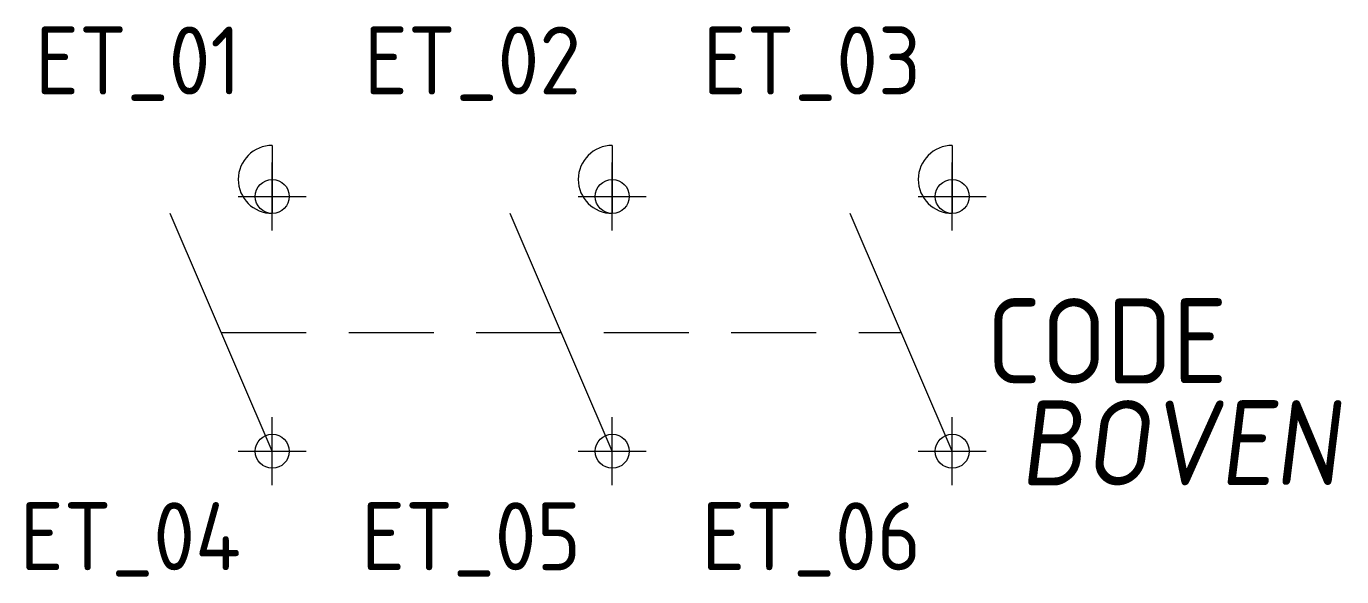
# Model space of a CAD drawing. Extents: x 192.8 to 231.5, y 2611.8 to 2628.
import ezdxf
from ezdxf.enums import TextEntityAlignment as Align

# ---------------------------------------------------------------- set-up
doc = ezdxf.new("R2010")
doc.units = 0
doc.header["$LTSCALE"] = 10
doc.header["$MEASUREMENT"] = 0
doc.header["$PDMODE"] = 34
doc.header["$PDSIZE"] = -5
doc.linetypes.add('DASHED2', pattern=[0.375, 0.25, -0.125])
doc.layers.get('0').update_dxf_attribs({"linetype": 'CONTINUOUS'})
for name, color, linetype in [('254', 7, 'CONTINUOUS'), ('C', 7, 'CONTINUOUS'), ('TKST2', 1, 'CONTINUOUS'), ('TKST3', 3, 'CONTINUOUS')]:
    doc.layers.add(name, color=color, linetype=linetype)
doc.styles.get("Standard").update_dxf_attribs({"font": 'iso8.shx'})

msp = doc.modelspace()

# ---------------------------------------------------------------- linework, layer by layer
for points in [[(200.024, 2624.502, 1), (200.024, 2622.502)], [(210.024, 2624.502, 1), (210.024, 2622.502)], [(220.024, 2624.502, 1), (220.024, 2622.502)]]:
    msp.add_lwpolyline(points, format="xyb")
for points in [[(200.024, 2624.502), (200.024, 2622.502)], [(210.024, 2624.502), (210.024, 2622.502)], [(220.024, 2624.502), (220.024, 2622.502)], [(200.024, 2615.502), (197.024, 2622.502)], [(210.024, 2615.502), (207.024, 2622.502)], [(220.024, 2615.502), (217.024, 2622.502)]]:
    msp.add_lwpolyline(points)
at = {"linetype": 'DASHED2'}
msp.add_lwpolyline([(198.524, 2619.002), (218.524, 2619.002)], dxfattribs=at)
at = {"layer": 'C', "color": 1}
msp.add_point((200.024, 2623.002), dxfattribs=at)
at = {"layer": 'C', "color": 3}
msp.add_point((210.024, 2623.002), dxfattribs=at)
at = {"layer": 'C', "color": 5}
msp.add_point((220.024, 2623.002), dxfattribs=at)
at = {"layer": 'C', "color": 2}
msp.add_point((200.024, 2615.502), dxfattribs=at)
at = {"layer": 'C', "color": 4}
msp.add_point((210.024, 2615.502), dxfattribs=at)
at = {"layer": 'C', "color": 6}
msp.add_point((220.024, 2615.502), dxfattribs=at)

# ---------------------------------------------------------------- texts
at = {"layer": '254', "oblique": 7}
msp.add_attdef('BOVEN', (222, 2614.5), '-', height=2.5, dxfattribs=at)
at = {"layer": 'TKST2'}
for tag, p in [('ET_01', (199.104, 2626.002)), ('ET_02', (209.104, 2626.002)), ('ET_03', (219.104, 2626.002))]:
    msp.add_attdef(tag, text='', height=2, dxfattribs=at).set_placement(p, align=Align.RIGHT)
for tag, p in [('ET_04', (199.104, 2614.002)), ('ET_05', (209.104, 2614.002)), ('ET_06', (219.104, 2614.002))]:
    msp.add_attdef(tag, text='', height=2, dxfattribs=at).set_placement(p, align=Align.TOP_RIGHT)
at = {"layer": 'TKST3'}
msp.add_attdef('CODE', (221.024, 2617.502), '-K', height=2.5, dxfattribs=at)

doc.saveas('drawing.dxf')
